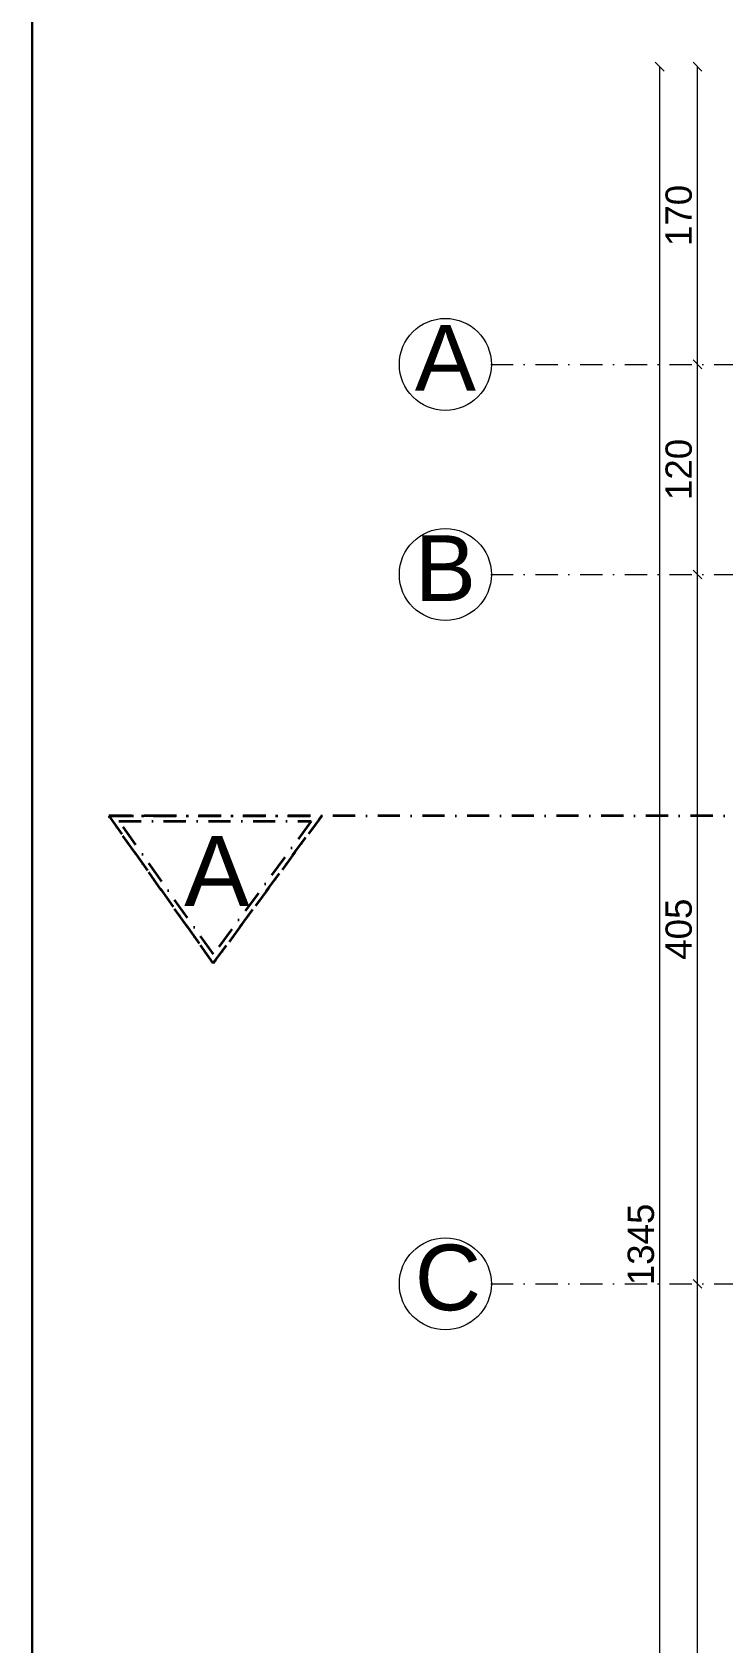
# Model space of a CAD drawing. Header units: millimetres. Extents: x 708 to 46452, y -4963 to 3960.
# Drawn here: x 12438 to 12832, y -3797 to -2878 of the extents above; entities that cross this region are included whole.
import ezdxf

# ---------------------------------------------------------------- set-up
doc = ezdxf.new("R2010")
doc.units = ezdxf.units.MM
doc.linetypes.add('ACAD_ISO10W100', pattern=[18, 12, -3, 0, -3])
doc.linetypes.add('DASHDOT', pattern=[25.4, 12.7, -6.35, 0, -6.35])
for name, color, linetype, lineweight in [('00_IC_OLCU', 139, 'Continuous', 20), ('AKS', 153, 'ACAD_ISO10W100', 20), ('aks ve noktalılar', 129, 'DASHDOT', 13), ('kesit çizgisi', 4, 'DASHDOT', 35), ('Çerçeve', 8, 'Continuous', 30)]:
    doc.layers.add(name, color=color, linetype=linetype, lineweight=lineweight)
doc.styles.add('arial_1_18', font='arial.ttf', dxfattribs={"height": 0.2})
doc.styles.add('mimari altlik$0$194_PTB_WET_B1$0$Standard', font='arial.ttf')
doc.styles.get("Standard").update_dxf_attribs({"font": 'arial.ttf'})
doc.dimstyles.new('ALP_OLCU', dxfattribs={"dimscale": 0, "dimtxt": 15, "dimasz": 5, "dimexe": 0.18, "dimexo": 0.06, "dimgap": 3, "dimtad": 1, "dimdec": 0, "dimrnd": 0.1, "dimzin": 9, "dimdsep": 46, "dimtxsty": 'Standard', "dimblk": 'OBLIQUE', "dimcen": 0, "dimse1": 1, "dimse2": 1, "dimclrd": 256, "dimclre": 256, "dimclrt": 53, "dimadec": 0, "dimazin": 0, "dimtfac": 1, "dimtdec": 0, "dimtix": 1, "dimtmove": 1, "dimatfit": 3, "dimldrblk": 'ARCHTICK', "dimfxl": 0.18, "dimtolj": 1, "dimlwd": -1, "dimarcsym": 0})

# ---------------------------------------------------------------- blocks, each defined once
blk = doc.blocks.new('_Oblique')
at = {"color": 0, "linetype": 'ByBlock', "lineweight": -2}
blk.add_line((-0.5, -0.5), (0.5, 0.5), dxfattribs=at)
blk = doc.blocks.new('*D571')
at = {"layer": '00_IC_OLCU', "transparency": 16777216}
blk.add_line((12795.88, -4242.37), (12795.88, -2897.37), dxfattribs=at)
at = {"layer": 'Defpoints', "color": 0, "transparency": 16777216}
for p in [(12795.88, -2897.37), (13054.17, -2897.37), (13434.17, -4242.37)]:
    blk.add_point(p, dxfattribs=at)
at = {"layer": '00_IC_OLCU', "transparency": 16777216, "xscale": 5, "yscale": 5, "zscale": 5}
for p, rotation in [((12795.88, -2897.37), 90), ((12795.88, -4242.37), 270)]:
    blk.add_blockref('_Oblique', p, dxfattribs=dict(at, rotation=rotation))
at = {"layer": '00_IC_OLCU', "color": 53, "transparency": 16777216, "insert": (12785.22, -3569.87), "char_height": 15, "attachment_point": 5, "rotation": 90}
blk.add_mtext('\\A1;1345', dxfattribs=at)
blk = doc.blocks.new('_ArchTick')
at = {"color": 0, "linetype": 'ByBlock', "const_width": 0.15}
blk.add_lwpolyline([(-0.5, -0.5), (0.5, 0.5)], dxfattribs=at)
blk = doc.blocks.new('*D613')
at = {"layer": '00_IC_OLCU', "transparency": 16777216}
blk.add_line((12817.47, -4072.37), (12817.47, -3592.37), dxfattribs=at)
at = {"layer": 'Defpoints', "color": 0, "transparency": 16777216}
for p in [(12817.47, -3592.37), (12817.47, -3592.37), (12817.47, -4072.37)]:
    blk.add_point(p, dxfattribs=at)
at = {"layer": '00_IC_OLCU', "transparency": 16777216, "xscale": 5, "yscale": 5, "zscale": 5}
for p, rotation in [((12817.47, -3592.37), 90), ((12817.47, -4072.37), 270)]:
    blk.add_blockref('_Oblique', p, dxfattribs=dict(at, rotation=rotation))
at = {"layer": '00_IC_OLCU', "color": 53, "transparency": 16777216, "insert": (12806.81, -3832.37), "char_height": 15, "attachment_point": 5, "rotation": 90}
blk.add_mtext('\\A1;480', dxfattribs=at)
blk = doc.blocks.new('*D614')
at = {"layer": '00_IC_OLCU', "transparency": 16777216}
blk.add_line((12817.47, -3592.37), (12817.47, -3187.37), dxfattribs=at)
at = {"layer": 'Defpoints', "color": 0, "transparency": 16777216}
for p in [(12817.47, -3187.37), (12817.47, -3187.37), (12817.47, -3592.37)]:
    blk.add_point(p, dxfattribs=at)
at = {"layer": '00_IC_OLCU', "transparency": 16777216, "xscale": 5, "yscale": 5, "zscale": 5}
for p, rotation in [((12817.47, -3187.37), 90), ((12817.47, -3592.37), 270)]:
    blk.add_blockref('_Oblique', p, dxfattribs=dict(at, rotation=rotation))
at = {"layer": '00_IC_OLCU', "color": 53, "transparency": 16777216, "insert": (12806.81, -3389.87), "char_height": 15, "attachment_point": 5, "rotation": 90}
blk.add_mtext('\\A1;405', dxfattribs=at)
blk = doc.blocks.new('*D615')
at = {"layer": '00_IC_OLCU', "transparency": 16777216}
blk.add_line((12817.47, -3187.37), (12817.47, -3067.37), dxfattribs=at)
at = {"layer": 'Defpoints', "color": 0, "transparency": 16777216}
for p in [(12817.47, -3067.37), (12817.47, -3067.37), (12817.47, -3187.37)]:
    blk.add_point(p, dxfattribs=at)
at = {"layer": '00_IC_OLCU', "transparency": 16777216, "xscale": 5, "yscale": 5, "zscale": 5}
for p, rotation in [((12817.47, -3067.37), 90), ((12817.47, -3187.37), 270)]:
    blk.add_blockref('_Oblique', p, dxfattribs=dict(at, rotation=rotation))
at = {"layer": '00_IC_OLCU', "color": 53, "transparency": 16777216, "insert": (12806.81, -3127.37), "char_height": 15, "attachment_point": 5, "rotation": 90}
blk.add_mtext('\\A1;120', dxfattribs=at)
blk = doc.blocks.new('*D616')
at = {"layer": '00_IC_OLCU', "transparency": 16777216}
blk.add_line((12817.47, -3067.37), (12817.47, -2897.37), dxfattribs=at)
at = {"layer": 'Defpoints', "color": 0, "transparency": 16777216}
for p in [(12817.47, -2897.37), (13054.17, -2897.37), (12817.47, -3067.37)]:
    blk.add_point(p, dxfattribs=at)
at = {"layer": '00_IC_OLCU', "transparency": 16777216, "xscale": 5, "yscale": 5, "zscale": 5}
for p, rotation in [((12817.47, -2897.37), 90), ((12817.47, -3067.37), 270)]:
    blk.add_blockref('_Oblique', p, dxfattribs=dict(at, rotation=rotation))
at = {"layer": '00_IC_OLCU', "color": 53, "transparency": 16777216, "insert": (12806.81, -2982.37), "char_height": 15, "attachment_point": 5, "rotation": 90}
blk.add_mtext('\\A1;170', dxfattribs=at)

msp = doc.modelspace()

# ---------------------------------------------------------------- linework, layer by layer
at = {"layer": 'AKS', "color": 30, "linetype": 'Continuous', "lineweight": 5}
for centre in [(12673.563, -3067.372), (12673.563, -3187.372), (12673.563, -3592.372)]:
    msp.add_circle(centre, 26.25, dxfattribs=at)
at = {"layer": 'aks ve noktalılar'}
for points in [[(12699.527, -3067.372), (13714.174, -3067.372)], [(12699.527, -3187.372), (14413.845, -3187.372)], [(12699.527, -3592.372), (13604.174, -3592.372)]]:
    msp.add_lwpolyline(points, dxfattribs=at)
at = {"layer": 'kesit çizgisi', "lineweight": 35}
for p, q in [((12514.293, -3325.158), (12481.51, -3325.158)), ((14585.651, -3325.158), (12481.51, -3325.158)), ((12481.51, -3325.158), (12541.12, -3409.329)), ((12541.12, -3409.329), (12602.995, -3325.158))]:
    msp.add_line(p, q, dxfattribs=at)
msp.add_lwpolyline([(12481.51, -3325.158), (12602.995, -3325.158), (12541.12, -3409.329), (12481.51, -3325.158)], dxfattribs=at)
msp.add_lwpolyline([(12487.31, -3328.158), (12597.067, -3328.158), (12541.166, -3404.202)], close=True, dxfattribs=at)
at = {"layer": 'Çerçeve'}
for q in [(12437.801, -2331.859), (12437.801, -2332.022)]:
    msp.add_line((12437.801, -4962.621), q, dxfattribs=at)

# ---------------------------------------------------------------- texts
at = {"layer": 'AKS', "color": 30, "linetype": 'Continuous', "lineweight": 5, "style": 'arial_1_18'}
for s, p in [('A', (12656.121, -3082.472)), ('B', (12656.121, -3202.472)), ('C', (12656.121, -3607.472))]:
    msp.add_text(s, height=37.5, dxfattribs=at).set_placement(p)
at = {"layer": 'kesit çizgisi', "lineweight": 35, "insert": (12561.766, -3376.678), "char_height": 40, "attachment_point": 9, "style": 'mimari altlik$0$194_PTB_WET_B1$0$Standard'}
msp.add_mtext_dynamic_manual_height_columns('A', width=458.16563, gutter_width=200, heights=[0], dxfattribs=at)

# ---------------------------------------------------------------- dimensions: what is measured, and where the dimension line sits
at = {"layer": '00_IC_OLCU'}
for base, p1, p2, picture, middle in [((12795.885, -2897.372), (13434.174, -4242.372), (13054.174, -2897.372), '*D571', (12785.221, -3569.872)), ((12817.468, -2897.372), (12817.468, -3067.372), (13054.174, -2897.372), '*D616', (12806.81, -2982.372)), ((12817.468, -3067.372), (12817.468, -3187.372), (12817.468, -3067.372), '*D615', (12806.81, -3127.372)), ((12817.468, -3187.372), (12817.468, -3592.372), (12817.468, -3187.372), '*D614', (12806.81, -3389.872)), ((12817.468, -3592.372), (12817.468, -4072.372), (12817.468, -3592.372), '*D613', (12806.81, -3832.372))]:
    dim = msp.add_linear_dim(base=base, p1=p1, p2=p2, angle=90, dimstyle='ALP_OLCU', override={"dimscale": 1}, dxfattribs=at)
    dim.commit()
    dim.dimension.update_dxf_attribs({"geometry": picture, "text_midpoint": middle})

doc.saveas('drawing.dxf')
